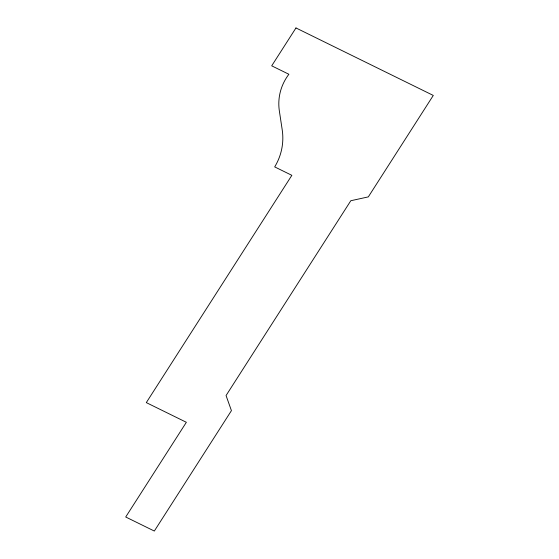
<?xml version="1.0" encoding="UTF-8"?>
<svg xmlns="http://www.w3.org/2000/svg" width="559" height="559" viewBox="0 0 559 559"><rect width="100%" height="100%" fill="white"/><g stroke="black" fill="none" stroke-linecap="round" stroke-linejoin="round"><path stroke-width="0.84" d="M295.97 27.95L271.709 65.829L288.877 74.263A66.835 56.431 8.3 0 0 279.367 111.052L282.19 129.674A76.765 64.816 8.3 0 1 274.693 166.896L291.854 175.33L146.304 402.613L186.357 422.29L125.712 516.991L154.319 531.05L231.433 410.641L226.053 395.548L350.807 200.73L368.318 196.887L433.288 95.435L295.97 27.95"/></g></svg>
